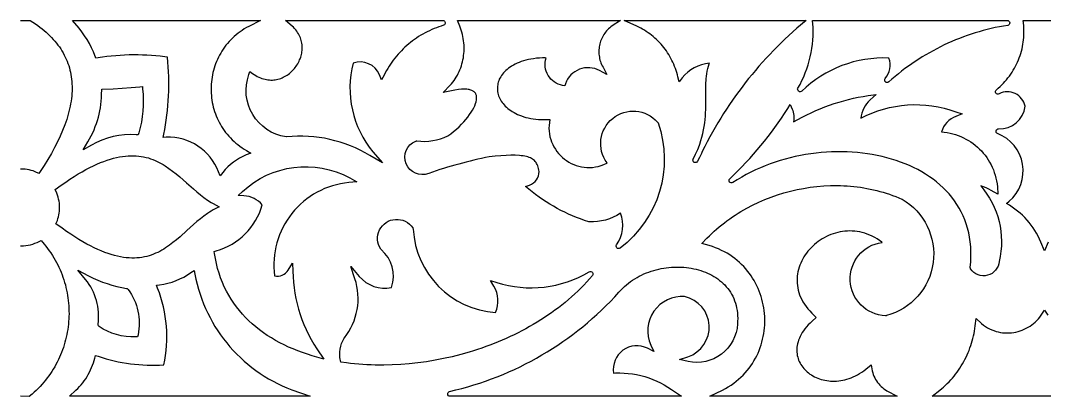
# Model space of a CAD drawing. Extents: x -514 to 479, y 519 to 610.
# Drawn here: x -17.3 to 230.9, y 518.5 to 609.7 of the extents above; entities that cross this region are included whole.
import ezdxf

# ---------------------------------------------------------------- set-up
doc = ezdxf.new("R2010")
doc.units = 0
doc.layers.add('LAYER_1', color=18, linetype='CONTINUOUS')

msp = doc.modelspace()

# ---------------------------------------------------------------- linework, layer by layer
at = {"layer": 'LAYER_1'}
for points in [[(-17.32, 609.71), (-14.98, 609.71), (-13.69, 608.86), (-13.14, 608.47), (-12.61, 608.08), (-12.09, 607.67), (-11.59, 607.26), (-11.11, 606.85), (-10.65, 606.43), (-10.2, 606), (-9.78, 605.56), (-9.37, 605.12), (-8.97, 604.67), (-8.6, 604.21), (-8.24, 603.75), (-7.9, 603.28), (-7.58, 602.8), (-7.28, 602.32), (-6.99, 601.83), (-6.72, 601.33), (-6.47, 600.83), (-6.24, 600.32), (-6.02, 599.81), (-5.82, 599.29), (-5.64, 598.76), (-5.48, 598.23), (-5.34, 597.69), (-5.21, 597.14), (-5.1, 596.59), (-5.01, 596.03), (-4.94, 595.47), (-4.88, 594.9), (-4.84, 594.32), (-4.82, 593.74), (-4.82, 593.16), (-4.83, 592.57), (-4.86, 591.97), (-4.91, 591.37), (-4.98, 590.76), (-5.06, 590.14), (-5.16, 589.53), (-5.28, 588.9), (-5.42, 588.27), (-5.73, 587), (-6.12, 585.7), (-6.58, 584.38), (-7.1, 583.04), (-7.68, 581.68), (-8.34, 580.3), (-9.06, 578.89), (-9.84, 577.47), (-10.69, 576.02), (-11.6, 574.55), (-12.86, 572.64), (-13.79, 573.04), (-14.25, 573.21), (-14.72, 573.36), (-15.19, 573.48), (-15.68, 573.57), (-16.17, 573.64), (-16.67, 573.68), (-17.18, 573.69), (-17.32, 573.69)], [(-17.32, 555.05), (-17.18, 555.05), (-16.59, 555.06), (-16.02, 555.12), (-15.45, 555.21), (-14.89, 555.33), (-14.34, 555.48), (-13.81, 555.67), (-13.28, 555.9), (-12.34, 556.37), (-11.59, 555.49), (-11.16, 554.96), (-10.75, 554.42), (-10.35, 553.87), (-9.97, 553.32), (-9.6, 552.75), (-9.25, 552.18), (-8.92, 551.61), (-8.6, 551.03), (-8.3, 550.44), (-8.01, 549.85), (-7.74, 549.25), (-7.49, 548.65), (-7.25, 548.04), (-7.03, 547.43), (-6.82, 546.81), (-6.63, 546.19), (-6.45, 545.57), (-6.3, 544.94), (-6.15, 544.32), (-6.02, 543.69), (-5.91, 543.05), (-5.82, 542.42), (-5.73, 541.78), (-5.67, 541.15), (-5.62, 540.51), (-5.59, 539.87), (-5.57, 539.23), (-5.56, 538.59), (-5.58, 537.95), (-5.6, 537.32), (-5.65, 536.68), (-5.71, 536.04), (-5.78, 535.41), (-5.87, 534.78), (-5.97, 534.15), (-6.09, 533.52), (-6.23, 532.9), (-6.38, 532.27), (-6.55, 531.66), (-6.73, 531.04), (-6.92, 530.43), (-7.13, 529.83), (-7.36, 529.22), (-7.6, 528.63), (-7.86, 528.04), (-8.13, 527.45), (-8.42, 526.87), (-8.72, 526.3), (-9.03, 525.73), (-9.37, 525.17), (-9.71, 524.62), (-10.07, 524.07), (-10.45, 523.54), (-10.84, 523.01), (-11.25, 522.48), (-11.67, 521.97), (-12.1, 521.47), (-12.55, 520.97), (-13.02, 520.49), (-13.5, 520.01), (-13.99, 519.55), (-14.5, 519.1), (-15.19, 518.51), (-17.32, 518.56)], [(258.08, 518.56), (230.87, 518.57), (203.65, 518.56), (205.49, 520.02), (205.96, 520.42), (206.42, 520.82), (206.87, 521.24), (207.31, 521.66), (207.73, 522.1), (208.14, 522.55), (208.54, 523), (208.93, 523.47), (209.31, 523.94), (209.67, 524.43), (210.02, 524.92), (210.36, 525.42), (210.69, 525.93), (211, 526.45), (211.3, 526.98), (211.58, 527.51), (211.85, 528.05), (212.11, 528.6), (212.35, 529.15), (212.58, 529.71), (212.8, 530.28), (213, 530.85), (213.19, 531.43), (213.36, 532.02), (213.51, 532.61), (213.66, 533.2), (213.78, 533.8), (213.89, 534.4), (213.99, 535.01), (214.07, 535.62), (214.26, 537.4), (215.6, 536.21), (216.08, 535.84), (216.56, 535.5), (217.06, 535.2), (217.56, 534.93), (218.07, 534.69), (218.59, 534.49), (219.12, 534.32), (219.65, 534.18), (220.18, 534.07), (220.72, 533.99), (221.26, 533.95), (221.8, 533.93), (222.33, 533.94), (222.87, 533.98), (223.4, 534.05), (223.93, 534.15), (224.45, 534.28), (224.96, 534.43), (225.46, 534.61), (225.95, 534.82), (226.44, 535.05), (226.91, 535.3), (227.36, 535.59), (227.8, 535.89), (228.22, 536.22), (228.63, 536.58), (229.02, 536.95), (229.38, 537.35), (229.73, 537.77), (230.05, 538.21), (230.87, 539.48), (231.68, 538.21)]]:
    msp.add_lwpolyline(points, dxfattribs=at)
for points in [[(-3.12, 607.85), (-4.71, 609.71), (40.85, 609.71), (38.01, 608.28), (37.46, 607.98), (36.92, 607.66), (36.4, 607.32), (35.89, 606.97), (35.4, 606.6), (34.94, 606.23), (34.48, 605.83), (34.05, 605.43), (33.63, 605.01), (33.23, 604.58), (32.85, 604.14), (32.48, 603.69), (32.14, 603.23), (31.81, 602.76), (31.49, 602.28), (31.2, 601.79), (30.92, 601.29), (30.66, 600.79), (30.42, 600.27), (30.19, 599.75), (29.98, 599.23), (29.79, 598.7), (29.62, 598.16), (29.47, 597.62), (29.33, 597.07), (29.21, 596.52), (29.11, 595.97), (29.02, 595.41), (28.96, 594.85), (28.91, 594.29), (28.88, 593.73), (28.87, 593.17), (28.87, 592.61), (28.9, 592.05), (28.94, 591.49), (29, 590.93), (29.07, 590.37), (29.17, 589.81), (29.28, 589.26), (29.41, 588.71), (29.56, 588.17), (29.73, 587.63), (29.92, 587.09), (30.12, 586.56), (30.34, 586.04), (30.58, 585.52), (30.84, 585.01), (31.12, 584.5), (31.41, 584.01), (31.72, 583.52), (32.05, 583.04), (32.4, 582.57), (32.77, 582.12), (33.16, 581.67), (33.56, 581.23), (33.98, 580.8), (34.43, 580.39), (34.89, 579.99), (35.36, 579.6), (35.86, 579.22), (36.38, 578.86), (36.91, 578.51), (37.48, 578.17), (38.5, 577.55), (37.39, 577.1, 0.126683), (31.69, 572.87), (31.04, 572.06), (30.67, 573.03, 0.322651), (18.02, 581.38), (17.26, 581.35), (17.41, 582.1, 0.078576), (18.27, 600.8), (17.64, 600.89), (16.57, 601.02), (15.49, 601.13), (14.41, 601.22), (13.32, 601.28), (12.24, 601.33), (11.16, 601.36), (10.08, 601.36), (8.99, 601.35), (7.91, 601.31), (6.83, 601.25), (5.75, 601.17), (4.67, 601.07), (3.59, 600.95), (2.52, 600.81), (0.97, 600.57), (0.37, 602.07), (-0.1, 603.09), (-0.61, 604.09), (-1.17, 605.07), (-1.78, 606.02), (-2.43, 606.95)], [(38.93, 596.86), (39.32, 596.59), (39.7, 596.35), (40.07, 596.14), (40.45, 595.95), (40.82, 595.79), (41.2, 595.65), (41.57, 595.53), (41.94, 595.44), (42.3, 595.37), (42.66, 595.31), (43.02, 595.28), (43.38, 595.27), (43.73, 595.27), (44.08, 595.3), (44.42, 595.34), (44.76, 595.4), (45.09, 595.48), (45.42, 595.57), (45.75, 595.68), (46.07, 595.81), (46.38, 595.95), (46.69, 596.1), (46.98, 596.27), (47.28, 596.45), (47.56, 596.65), (47.84, 596.85), (48.1, 597.07), (48.36, 597.31), (48.61, 597.55), (48.85, 597.8), (49.08, 598.07), (49.29, 598.34), (49.5, 598.62), (49.69, 598.91), (49.87, 599.2), (50.04, 599.51), (50.2, 599.82), (50.34, 600.13), (50.47, 600.45), (50.59, 600.78), (50.69, 601.11), (50.77, 601.44), (50.85, 601.78), (50.9, 602.12), (50.94, 602.46), (50.96, 602.8), (50.97, 603.14), (50.96, 603.48), (50.93, 603.83), (50.89, 604.17), (50.82, 604.51), (50.74, 604.85), (50.64, 605.18), (50.52, 605.52), (50.39, 605.85), (50.23, 606.18), (50.05, 606.5), (49.85, 606.83), (49.63, 607.14), (49.38, 607.46), (49.11, 607.76), (48.82, 608.06), (48.51, 608.36), (46.92, 609.71), (85.04, 609.71, -0.860277), (85.22, 608.54), (84.63, 608.36), (84.06, 608.16), (83.48, 607.95), (82.92, 607.73), (82.36, 607.49), (81.82, 607.24), (81.27, 606.98), (80.74, 606.7), (80.21, 606.41), (79.69, 606.11), (79.18, 605.79), (78.68, 605.46), (78.19, 605.12), (77.7, 604.76), (77.23, 604.4), (76.76, 604.02), (76.31, 603.63), (75.86, 603.22), (75.43, 602.81), (75, 602.39), (74.59, 601.95), (74.18, 601.51), (73.79, 601.05), (73.41, 600.58), (73.04, 600.1), (72.68, 599.62), (72.34, 599.12), (72, 598.61), (71.68, 598.09), (71.37, 597.57), (71.08, 597.03), (70.79, 596.48), (70.2, 595.35), (69.71, 596.53, 0.396568), (63.29, 599.37, 0.241376), (68.11, 577.88), (70.38, 575.16), (67.34, 576.99, 0.162002), (47.19, 581.49), (47.15, 581.49), (47.08, 581.49), (47.04, 581.5, -0.473299), (38.02, 596.57), (38.28, 597.3)], [(137.2, 584.89, -0.326267), (128, 554.52, -0.857211), (127.15, 555.34, 0.251796), (128.1, 562.98, -0.162705), (120.54, 560.88), (120.5, 560.88), (120.43, 560.89), (120.39, 560.9, -0.096634), (105.87, 568.77), (105.05, 569.44), (106.05, 569.8, 0.315999), (108.36, 573.05), (108.31, 573.44), (108.24, 573.82), (108.15, 574.17), (108.04, 574.49), (107.92, 574.78), (107.78, 575.05), (107.62, 575.3), (107.45, 575.52), (107.25, 575.72), (107.04, 575.91), (106.8, 576.08), (106.55, 576.23), (106.27, 576.38), (105.96, 576.5), (105.63, 576.61), (105.28, 576.71), (104.9, 576.8), (104.49, 576.87), (104.06, 576.92), (103.61, 576.96), (102.61, 577.01), (101.53, 577.01), (100.35, 576.97), (99.08, 576.89), (97.71, 576.78), (96.28, 576.65, 0.033555), (81.61, 572.63, -0.998223), (78.47, 580.45), (78.54, 580.47), (78.69, 580.49), (78.76, 580.49, 0.138533), (86.26, 581.7), (86.96, 582.22), (87.66, 582.79), (88.33, 583.37), (88.96, 583.95), (89.56, 584.54), (90.11, 585.12), (90.63, 585.71), (91.1, 586.3), (91.53, 586.87), (91.91, 587.44), (92.25, 587.99), (92.54, 588.53), (92.78, 589.05), (92.96, 589.55), (93.1, 590.02), (93.19, 590.45), (93.23, 590.85), (93.22, 591.23), (93.19, 591.39), (93.16, 591.54), (93.12, 591.69), (93.06, 591.83), (93, 591.96), (92.93, 592.08), (92.84, 592.2), (92.74, 592.31), (92.63, 592.41), (92.5, 592.51), (92.36, 592.6), (92.2, 592.68), (92.03, 592.76), (91.83, 592.83), (91.62, 592.9), (91.39, 592.95), (91.14, 593), (90.87, 593.03), (90.26, 593.06), (89.58, 593.04), (88.81, 592.96), (87.97, 592.83), (85.13, 592.23), (86.83, 594), (87.16, 594.38), (87.47, 594.76), (87.77, 595.16), (88.05, 595.57), (88.31, 595.99), (88.56, 596.42), (88.79, 596.86), (89, 597.31), (89.19, 597.77), (89.37, 598.24), (89.53, 598.71), (89.68, 599.2), (89.81, 599.68), (89.91, 600.18), (90.01, 600.68), (90.08, 601.18), (90.13, 601.69), (90.17, 602.2), (90.19, 602.72), (90.19, 603.24), (90.17, 603.75), (90.13, 604.27), (90.07, 604.79), (90, 605.31), (89.9, 605.82), (89.79, 606.34), (89.65, 606.85), (89.5, 607.36), (89.33, 607.87), (89.13, 608.37), (88.56, 609.71), (128.07, 609.71), (126.09, 608.4), (125.79, 608.17), (125.5, 607.94), (125.23, 607.69), (124.97, 607.44), (124.72, 607.17), (124.49, 606.89), (124.27, 606.6), (124.07, 606.3), (123.88, 606), (123.71, 605.68), (123.55, 605.36), (123.41, 605.04), (123.29, 604.7), (123.18, 604.36), (123.08, 604.02), (123, 603.67), (122.94, 603.32), (122.89, 602.97), (122.86, 602.61), (122.85, 602.25), (122.85, 601.9), (122.87, 601.54), (122.91, 601.18), (122.97, 600.82), (123.04, 600.46), (123.13, 600.11), (123.24, 599.75), (123.36, 599.4), (123.51, 599.06), (123.67, 598.71), (123.86, 598.36), (124.82, 596.58), (123.04, 597.55, 0.461862), (114.74, 594.37), (114.57, 593.89), (114.07, 593.98, -0.456152), (110.09, 600.6), (109.88, 600.63), (109.63, 600.65), (109.16, 600.65), (108.43, 600.61), (107.73, 600.54), (107.05, 600.45), (106.4, 600.34), (105.77, 600.21), (105.17, 600.07), (104.6, 599.91), (104.06, 599.73), (103.54, 599.54), (103.04, 599.34), (102.57, 599.12), (102.13, 598.89), (101.71, 598.65), (101.32, 598.4), (100.95, 598.13), (100.61, 597.86), (100.29, 597.58), (100, 597.29), (99.73, 597), (99.48, 596.7), (99.26, 596.39), (99.06, 596.08), (98.88, 595.76), (98.73, 595.44), (98.6, 595.11), (98.49, 594.79), (98.4, 594.46), (98.33, 594.12), (98.29, 593.79), (98.27, 593.46), (98.26, 593.12), (98.28, 592.79), (98.32, 592.45), (98.38, 592.12), (98.47, 591.78), (98.57, 591.45), (98.7, 591.12), (98.84, 590.8), (99.01, 590.48), (99.2, 590.16), (99.41, 589.85), (99.64, 589.54), (99.9, 589.24), (100.17, 588.94), (100.47, 588.66), (100.79, 588.38), (101.13, 588.11), (101.49, 587.85), (101.88, 587.6), (102.29, 587.37), (102.71, 587.14), (103.17, 586.93), (103.64, 586.73), (104.13, 586.55), (104.65, 586.38), (105.19, 586.22), (105.75, 586.09), (106.33, 585.97), (106.93, 585.87), (107.56, 585.78), (108.2, 585.72), (108.87, 585.68), (109.56, 585.66), (110.95, 585.66), (110.8, 584.26), (110.77, 583.56), (110.8, 582.86), (110.88, 582.19), (111.01, 581.53), (111.19, 580.88), (111.4, 580.26), (111.67, 579.65), (111.97, 579.06), (112.31, 578.5), (112.69, 577.97), (113.1, 577.46), (113.54, 576.97), (114.02, 576.52), (114.52, 576.1), (115.05, 575.72), (115.61, 575.37), (116.18, 575.06), (116.78, 574.78), (117.39, 574.55), (118.02, 574.36), (118.66, 574.21), (119.32, 574.1), (119.98, 574.05), (120.66, 574.04), (121.33, 574.08), (122.02, 574.18), (122.7, 574.33), (123.39, 574.53), (124.07, 574.79), (124.76, 575.11), (124.83, 575.15, -0.954198), (137.08, 585.09), (137.12, 585.05), (137.18, 584.95)], [(146.78, 575.56, -0.979177), (145.7, 576.1), (146.27, 577.3), (146.83, 578.45), (146.99, 578.81), (147.31, 579.7), (147.6, 580.58), (147.85, 581.45), (148.06, 582.32), (148.23, 583.18), (148.38, 584.03), (148.5, 584.87), (148.59, 585.71), (148.67, 586.54), (148.72, 587.35), (148.76, 588.16), (148.79, 589.74), (148.8, 591.27), (148.8, 592.75), (148.82, 594.17), (148.88, 595.52), (148.94, 596.18), (149.01, 596.81), (149.11, 597.43), (149.24, 598.04), (149.39, 598.62), (149.58, 599.19), (149.64, 599.32, 0.202773), (143.06, 595.78), (142.3, 594.84), (142.01, 596.02), (141.88, 596.55), (141.73, 597.07), (141.57, 597.58), (141.4, 598.09), (141.21, 598.59), (141.01, 599.08), (140.8, 599.57), (140.57, 600.04), (140.32, 600.51), (140.07, 600.97), (139.8, 601.43), (139.52, 601.87), (139.22, 602.31), (138.92, 602.73), (138.6, 603.15), (138.27, 603.56), (137.92, 603.96), (137.57, 604.34), (137.21, 604.72), (136.83, 605.09), (136.44, 605.44), (136.05, 605.79), (135.64, 606.12), (135.22, 606.44), (134.8, 606.75), (134.36, 607.05), (133.92, 607.33), (133.46, 607.61), (133, 607.86), (132.53, 608.11), (132.05, 608.34), (128.99, 609.71), (173.06, 609.71), (170.84, 607.81), (169.86, 606.94), (168.89, 606.07), (167.94, 605.18), (167, 604.28), (166.08, 603.36), (165.17, 602.44), (164.27, 601.5), (163.38, 600.54), (162.51, 599.58), (161.65, 598.61), (160.8, 597.62), (159.97, 596.62), (159.15, 595.61), (158.34, 594.58), (157.55, 593.55), (156.77, 592.51), (156.01, 591.45), (155.26, 590.38), (154.52, 589.31), (153.8, 588.22), (153.09, 587.12), (152.39, 586.01), (151.71, 584.89), (151.05, 583.76), (150.4, 582.62), (149.76, 581.47), (149.14, 580.31), (148.53, 579.15), (147.93, 577.97), (147.93, 577.96), (147.71, 577.44), (147.27, 576.49)], [(174.76, 608.04), (174.67, 609.71), (221.85, 609.71, -0.920988), (221.94, 608.52), (220.94, 608.35), (219.94, 608.17), (218.94, 607.97), (217.96, 607.75), (216.97, 607.51), (215.99, 607.26), (215.02, 606.98), (214.05, 606.69), (213.09, 606.39), (212.13, 606.06), (211.19, 605.72), (210.24, 605.36), (209.31, 604.99), (208.38, 604.6), (207.46, 604.19), (206.54, 603.77), (205.64, 603.32), (204.74, 602.87), (203.85, 602.39), (202.97, 601.9), (202.09, 601.4), (201.23, 600.88), (200.37, 600.34), (199.53, 599.79), (198.69, 599.22), (197.87, 598.64), (197.05, 598.04), (196.24, 597.42), (195.45, 596.79), (194.66, 596.15), (193.89, 595.49), (193.12, 594.81, -0.93277), (192.27, 595.65, 0.271854), (193.16, 600.59, 0.205761), (172.05, 592.58, -0.861617), (171.1, 593.3), (171.61, 594.22), (172.07, 595.13), (172.5, 596.07), (172.89, 597.02), (173.25, 597.97), (173.57, 598.95), (173.85, 599.93), (174.1, 600.92), (174.31, 601.92), (174.48, 602.93), (174.61, 603.94), (174.71, 604.96), (174.76, 605.98), (174.78, 607.01)], [(-2.09, 578.35), (-0.97, 580.3), (-0.56, 581.02), (-0.18, 581.74), (0.18, 582.48), (0.51, 583.22), (0.81, 583.96), (1.08, 584.72), (1.33, 585.47), (1.55, 586.24), (1.74, 587.01), (1.91, 587.78), (2.05, 588.56), (2.16, 589.35), (2.25, 590.13), (2.31, 590.92), (2.34, 591.71), (2.36, 593.09), (5.12, 593.17), (7.29, 593.29), (9.47, 593.44), (11.64, 593.64), (12.24, 593.7), (12.29, 593.11, -0.092358), (11.38, 582.45), (11.24, 581.97), (10.75, 582.01, 0.151036), (-0.15, 579.48)], [(219.87, 551.29, -0.713989), (212.95, 549.48), (212.9, 549.57), (212.84, 549.81), (212.97, 551.16), (213.03, 552.42), (213.04, 553.65), (212.98, 554.84), (212.87, 556), (212.71, 557.14), (212.5, 558.24), (212.23, 559.31), (211.91, 560.36), (211.55, 561.37), (211.14, 562.35), (210.68, 563.31), (210.18, 564.23), (209.63, 565.12), (209.04, 565.99), (208.42, 566.82), (207.75, 567.63), (207.04, 568.4), (206.29, 569.15), (205.51, 569.86), (204.7, 570.55), (203.85, 571.2), (202.96, 571.83), (202.05, 572.43), (201.11, 572.99), (200.13, 573.53), (199.13, 574.03), (198.11, 574.51), (197.06, 574.95), (195.99, 575.36), (194.89, 575.74), (193.77, 576.09), (192.64, 576.41), (191.49, 576.7), (190.32, 576.96), (189.13, 577.18), (187.93, 577.37), (186.72, 577.54), (185.5, 577.67), (184.27, 577.76), (183.03, 577.83), (181.78, 577.86), (180.53, 577.87), (179.27, 577.84), (178.01, 577.77), (176.75, 577.68), (175.49, 577.55), (174.23, 577.39), (172.97, 577.2), (171.71, 576.98), (170.47, 576.72), (169.22, 576.43), (167.99, 576.11), (166.77, 575.75), (165.55, 575.37), (164.35, 574.95), (163.16, 574.49), (161.99, 574.01), (160.83, 573.49), (159.69, 572.94), (158.57, 572.35), (157.47, 571.74), (156.39, 571.09), (155.33, 570.4, -0.912287), (154.59, 571.34, 0.061624), (168.62, 588.33), (169.25, 589.32), (169.69, 588.24, -0.133764), (170.05, 585.1, -0.097229), (188.12, 591.49), (190.05, 591.77), (188.62, 590.45, 0.180426), (186.33, 585.99, -0.211715), (209.38, 587.59), (210.87, 587.05), (209.4, 586.46, 0.225758), (205.87, 582.68), (206.56, 582.62), (207.26, 582.52), (207.96, 582.39), (208.64, 582.23), (209.3, 582.03), (209.96, 581.81), (210.6, 581.55), (211.22, 581.27), (211.83, 580.96), (212.42, 580.62), (213, 580.25), (213.55, 579.86), (214.09, 579.45), (214.6, 579.01), (215.1, 578.54), (215.57, 578.06), (216.02, 577.55), (216.45, 577.03), (216.85, 576.48), (217.22, 575.92), (217.57, 575.33), (217.9, 574.73), (218.2, 574.11), (218.46, 573.48), (218.7, 572.83), (218.91, 572.17), (219.09, 571.5), (219.23, 570.81), (219.35, 570.11), (219.43, 569.4), (219.54, 567.58), (217.96, 568.49), (217.35, 568.81), (216.73, 569.1), (216.09, 569.35), (215.44, 569.58), (215.4, 569.59, -0.241396)], [(56.16, 527.61), (53.38, 528.4), (52.2, 528.77), (51.03, 529.16), (49.89, 529.59), (48.76, 530.04), (47.66, 530.52), (46.58, 531.03), (45.52, 531.56), (44.49, 532.13), (43.48, 532.72), (42.5, 533.34), (41.55, 533.99), (40.62, 534.67), (39.73, 535.38), (38.86, 536.12), (38.03, 536.89), (37.22, 537.69), (36.46, 538.51), (35.72, 539.37), (35.02, 540.26), (34.36, 541.17), (33.73, 542.12), (33.14, 543.09), (32.59, 544.1), (32.08, 545.13), (31.61, 546.19), (31.18, 547.29), (30.8, 548.41), (30.46, 549.56), (30.16, 550.74), (29.91, 551.95), (29.71, 553.18), (29.62, 553.71), (30.14, 553.85, 0.262834), (41.26, 564.97, 0.214925), (36.84, 567.19), (35.41, 567.26), (36.46, 568.23, -0.321175), (62.46, 571.54), (64.19, 570.6), (62.24, 570.41, 0.422896), (44.24, 547.81, 0.324529), (47.58, 549.19), (48.62, 550.89), (48.69, 548.9), (48.74, 547.55), (48.84, 546.22), (48.99, 544.89), (49.19, 543.58), (49.44, 542.27), (49.73, 540.98), (50.08, 539.7), (50.47, 538.43), (50.9, 537.18), (51.39, 535.95), (51.91, 534.74), (52.49, 533.54), (53.11, 532.37), (53.77, 531.22), (54.48, 530.09)], [(149.72, 518.56), (152.82, 520.07), (153.53, 520.46), (154.23, 520.86), (154.89, 521.29), (155.53, 521.74), (156.14, 522.21), (156.72, 522.69), (157.28, 523.2), (157.81, 523.72), (158.32, 524.26), (158.79, 524.81), (159.25, 525.38), (159.68, 525.96), (160.08, 526.56), (160.45, 527.17), (160.8, 527.79), (161.13, 528.42), (161.43, 529.06), (161.7, 529.71), (161.95, 530.37), (162.18, 531.04), (162.38, 531.71), (162.55, 532.39), (162.7, 533.07), (162.82, 533.76), (162.92, 534.46), (162.99, 535.15), (163.04, 535.85), (163.07, 536.55), (163.07, 537.25), (163.04, 537.95), (162.99, 538.65), (162.92, 539.34), (162.82, 540.03), (162.69, 540.72), (162.55, 541.41), (162.37, 542.09), (162.18, 542.76), (161.96, 543.42), (161.71, 544.08), (161.44, 544.73), (161.15, 545.37), (160.83, 545.99), (160.49, 546.61), (160.13, 547.21), (159.74, 547.81), (159.33, 548.38), (158.9, 548.95), (158.44, 549.5), (157.96, 550.03), (157.46, 550.54), (156.93, 551.04), (156.38, 551.52), (155.81, 551.98), (155.21, 552.42), (154.59, 552.84), (153.95, 553.24), (153.28, 553.61), (152.59, 553.96), (151.88, 554.29), (151.14, 554.6), (150.38, 554.87), (149.6, 555.12), (147.82, 555.62), (149.06, 556.92), (149.63, 557.49), (150.2, 558.05), (150.79, 558.6), (151.4, 559.13), (152.01, 559.66), (152.63, 560.17), (153.27, 560.66), (153.91, 561.15), (154.57, 561.62), (155.23, 562.08), (155.91, 562.53), (156.59, 562.96), (157.28, 563.38), (157.98, 563.79), (158.69, 564.19), (160.13, 564.94), (161.6, 565.64), (163.1, 566.28), (164.62, 566.87), (166.16, 567.41), (167.72, 567.89), (169.3, 568.31), (170.89, 568.68), (172.49, 568.99), (174.1, 569.25), (175.72, 569.44), (177.35, 569.58), (178.97, 569.66), (180.59, 569.67), (181.41, 569.66), (182.22, 569.63), (183.03, 569.59), (183.83, 569.52), (184.64, 569.45), (185.44, 569.36), (186.24, 569.25), (187.04, 569.13), (187.84, 568.99), (188.63, 568.83), (189.41, 568.66), (190.2, 568.48), (190.98, 568.27), (191.75, 568.06), (192.52, 567.82), (193.28, 567.57), (194.04, 567.3), (194.79, 567.01), (195.54, 566.71), (196.28, 566.39), (196.32, 566.37), (196.33, 566.37, -0.668425), (192.53, 538.13), (192.49, 538.12), (192.4, 538.11), (192.35, 538.11, -0.916466), (191.48, 555.89), (191.45, 555.91), (190.87, 556.34), (190.29, 556.73), (189.7, 557.08), (189.1, 557.39), (188.5, 557.67), (187.9, 557.91), (187.3, 558.12), (186.69, 558.29), (186.09, 558.43), (185.49, 558.53), (184.88, 558.61), (184.28, 558.65), (183.68, 558.66), (183.09, 558.65), (182.5, 558.6), (181.91, 558.53), (181.33, 558.43), (180.76, 558.3), (180.19, 558.15), (179.63, 557.98), (179.08, 557.77), (178.55, 557.55), (178.02, 557.3), (177.5, 557.03), (177, 556.74), (176.51, 556.43), (176.03, 556.1), (175.57, 555.75), (175.13, 555.38), (174.7, 555), (174.3, 554.59), (173.91, 554.18), (173.54, 553.74), (173.19, 553.3), (172.86, 552.84), (172.55, 552.37), (172.27, 551.88), (172.01, 551.39), (171.78, 550.89), (171.57, 550.37), (171.39, 549.85), (171.23, 549.32), (171.1, 548.79), (171, 548.25), (170.93, 547.7), (170.89, 547.15), (170.89, 546.59), (170.91, 546.03), (170.96, 545.47), (171.05, 544.91), (171.17, 544.34), (171.33, 543.77), (171.52, 543.2), (171.75, 542.64), (172.02, 542.07), (172.33, 541.5), (172.68, 540.94), (173.07, 540.37), (173.5, 539.81), (173.97, 539.26), (174.49, 538.71), (175.53, 537.71), (174.52, 536.8), (174.03, 536.33), (173.58, 535.87), (173.17, 535.4), (172.8, 534.93), (172.46, 534.47), (172.16, 534.01), (171.89, 533.55), (171.65, 533.1), (171.45, 532.65), (171.27, 532.21), (171.13, 531.77), (171.01, 531.33), (170.92, 530.9), (170.86, 530.48), (170.83, 530.06), (170.82, 529.65), (170.84, 529.25), (170.88, 528.85), (170.95, 528.47), (171.04, 528.08), (171.15, 527.71), (171.28, 527.34), (171.43, 526.99), (171.61, 526.64), (171.8, 526.3), (172.02, 525.97), (172.25, 525.65), (172.5, 525.34), (172.77, 525.04), (173.06, 524.76), (173.37, 524.48), (173.69, 524.22), (174.02, 523.97), (174.38, 523.74), (174.74, 523.52), (175.12, 523.32), (175.51, 523.13), (175.92, 522.96), (176.33, 522.81), (176.76, 522.67), (177.2, 522.55), (177.64, 522.45), (178.1, 522.37), (178.56, 522.31), (179.03, 522.26), (179.51, 522.24), (179.99, 522.24), (180.48, 522.26), (180.98, 522.3), (181.48, 522.37), (181.98, 522.46), (182.48, 522.57), (182.99, 522.71), (183.5, 522.87), (184.01, 523.05), (184.52, 523.27), (185.03, 523.5), (185.54, 523.77), (186.04, 524.06), (186.55, 524.38), (187.05, 524.73), (187.55, 525.11), (188.83, 526.17), (189.12, 524.73), (189.23, 524.29), (189.37, 523.87), (189.53, 523.46), (189.72, 523.06), (189.92, 522.68), (190.15, 522.3), (190.4, 521.94), (190.67, 521.6), (190.96, 521.27), (191.27, 520.96), (191.59, 520.67), (191.93, 520.4), (192.29, 520.14), (192.67, 519.91), (195.14, 518.56)], [(83.16, 527.3), (81.08, 526.96), (79, 526.67), (76.92, 526.44), (74.84, 526.28), (72.77, 526.17), (70.72, 526.12), (69.7, 526.12), (68.68, 526.13), (67.66, 526.16), (66.65, 526.21), (65.65, 526.27), (64.65, 526.34), (63.65, 526.43), (62.67, 526.54), (61.69, 526.66), (60.28, 526.86), (60.11, 527.96), (60.06, 528.65), (60.08, 529.34), (60.16, 530.03), (60.31, 530.71), (60.51, 531.38), (60.64, 531.71), (60.79, 532.04), (60.95, 532.36), (61.12, 532.67), (61.15, 532.72), (61.17, 532.74, 0.252652), (63.74, 547.09), (62.76, 550.07), (64.77, 547.66, 0.279278), (72.58, 544.97, 0.309864), (70.11, 554.13), (70.08, 554.16), (70.02, 554.22), (70, 554.25, -1), (77.75, 559.42), (77.78, 559.35), (77.83, 559.2), (77.85, 559.12, 0.377456), (97.83, 538.89, 0.245231), (97.41, 545.27), (96.57, 546.64), (98.1, 546.16, 0.213245), (120.52, 548.74, -0.850145), (121.28, 547.83), (120.61, 547.06), (119.92, 546.3), (119.22, 545.55), (118.5, 544.81), (117.77, 544.09), (117.02, 543.39), (116.25, 542.69), (115.47, 542.01), (114.68, 541.35), (113.87, 540.7), (113.05, 540.06), (112.22, 539.44), (111.37, 538.83), (110.51, 538.23), (109.65, 537.65), (108.76, 537.08), (107.87, 536.52), (106.97, 535.98), (106.06, 535.46), (105.14, 534.95), (104.21, 534.45), (103.27, 533.97), (102.32, 533.5), (101.36, 533.04), (100.39, 532.6), (99.42, 532.17), (98.44, 531.76), (97.46, 531.36), (96.46, 530.98), (95.47, 530.61), (94.46, 530.25), (93.45, 529.91), (92.44, 529.59), (91.42, 529.27), (89.37, 528.7), (87.31, 528.17), (85.24, 527.71)], [(52.88, 518.56), (-5.46, 518.56), (-3.87, 520.03), (-3.43, 520.46), (-3.02, 520.91), (-2.62, 521.37), (-2.23, 521.84), (-1.87, 522.33), (-1.52, 522.83), (-1.2, 523.35), (-0.89, 523.87), (-0.6, 524.41), (-0.33, 524.96), (-0.08, 525.52), (0.15, 526.09), (0.36, 526.66), (0.54, 527.25), (0.71, 527.85), (0.88, 528.46), (1.48, 528.26, 0.093871), (17.4, 526.16, 0.148895), (15.92, 544.77), (15.64, 545.49), (16.4, 545.59, 0.123757), (24, 548.57), (24.76, 549.11), (24.94, 548.2), (25.19, 546.95), (25.49, 545.73), (25.82, 544.52), (26.19, 543.33), (26.6, 542.15), (27.05, 541), (27.53, 539.86), (28.05, 538.74), (28.61, 537.64), (29.2, 536.57), (29.82, 535.51), (30.48, 534.48), (31.17, 533.47), (31.89, 532.49), (32.65, 531.53), (33.43, 530.59), (34.25, 529.68), (35.09, 528.8), (35.97, 527.95), (36.87, 527.12), (37.79, 526.33), (38.75, 525.56), (39.73, 524.83), (40.74, 524.13), (41.77, 523.46), (42.82, 522.82), (43.9, 522.21), (45, 521.65), (46.12, 521.11), (47.26, 520.62), (48.43, 520.16)], [(8.72, 544.58), (8.81, 544.49, -0.207448), (11.16, 533.48), (11.07, 533.02), (10.6, 533, -0.16219), (1.73, 535.49), (1.62, 535.62), (1.49, 535.91), (1.47, 536.08, 0.212309), (-1.56, 546.86), (-3.45, 549.14), (-0.82, 547.77, 0.080837), (8.41, 544.74), (8.53, 544.7)], [(141.03, 549.9), (141.64, 549.91), (142.26, 549.91), (142.87, 549.89), (143.47, 549.85), (144.07, 549.79), (144.67, 549.72), (145.26, 549.62), (145.85, 549.51), (146.43, 549.38), (147, 549.23), (147.56, 549.06), (148.11, 548.87), (148.66, 548.66), (149.19, 548.44), (149.71, 548.19), (150.22, 547.93), (150.71, 547.65), (151.19, 547.35), (151.66, 547.03), (152.11, 546.69), (152.54, 546.34), (152.96, 545.96), (153.35, 545.57), (153.73, 545.15), (154.09, 544.72), (154.43, 544.27), (154.74, 543.8), (155.03, 543.31), (155.3, 542.81), (155.54, 542.29), (155.76, 541.74), (155.95, 541.18), (156.12, 540.61), (156.25, 540.01), (156.36, 539.4), (156.44, 538.78), (156.49, 538.13), (156.51, 537.47), (156.49, 536.79), (156.45, 536.12, -0.463009), (144.5, 527), (142.38, 527.46), (144.44, 528.16, 0.761647), (143.64, 542.74, 0.568888), (135.45, 530.98), (136.17, 529.4), (134.63, 530.2, 0.618818), (126.43, 524.21), (126.92, 524.24), (127.95, 524.25), (128.97, 524.21), (129.99, 524.13), (131, 524), (132, 523.82), (133, 523.6), (133.99, 523.33), (134.96, 523.02), (135.93, 522.67), (136.87, 522.27), (137.8, 521.83), (138.72, 521.34), (139.61, 520.82), (140.48, 520.25), (142.85, 518.57), (86.82, 518.56, -0.890149), (86.68, 519.75), (88.17, 520.1), (89.64, 520.48), (91.1, 520.88), (92.55, 521.31), (93.99, 521.78), (95.41, 522.26), (96.83, 522.78), (98.24, 523.32), (99.64, 523.89), (101.02, 524.48), (102.39, 525.1), (103.75, 525.75), (105.1, 526.42), (106.43, 527.12), (107.75, 527.84), (109.05, 528.59), (110.34, 529.36), (111.62, 530.16), (112.88, 530.98), (114.13, 531.83), (115.35, 532.7), (116.57, 533.59), (117.76, 534.51), (118.94, 535.45), (120.1, 536.42), (121.25, 537.41), (122.37, 538.42), (123.48, 539.45), (124.57, 540.51), (125.64, 541.59), (126.69, 542.69), (127.72, 543.81), (128.14, 544.28), (128.58, 544.73), (129.05, 545.17), (129.52, 545.59), (130.02, 545.99), (130.52, 546.37), (131.04, 546.73), (131.57, 547.07), (132.11, 547.39), (132.66, 547.69), (133.22, 547.97), (133.79, 548.23), (134.37, 548.48), (134.95, 548.7), (135.55, 548.91), (136.14, 549.09), (136.74, 549.26), (137.35, 549.41), (137.96, 549.53), (138.57, 549.64), (139.19, 549.74), (139.8, 549.81), (140.42, 549.86)]]:
    msp.add_lwpolyline(points, format="xyb", close=True, dxfattribs=at)
msp.add_lwpolyline([(231.72, 555.98), (230.87, 553.83), (230.01, 555.98), (229.68, 556.71), (229.33, 557.42), (228.94, 558.12), (228.53, 558.8), (228.1, 559.46), (227.63, 560.1), (227.14, 560.72), (226.63, 561.32), (226.08, 561.9), (225.52, 562.46), (224.93, 562.99), (224.32, 563.5), (223.69, 563.99), (223.03, 564.44), (222.34, 564.88), (221.66, 565.32), (222.28, 565.85, 0.56787), (219.49, 582.27, -0.85085), (219.74, 583.43, 0.397472), (226.15, 588.91, 0.504412), (219.86, 591.92, -0.900096), (219.19, 592.91), (219.65, 593.29), (220.08, 593.67), (220.49, 594.07), (220.89, 594.48), (221.28, 594.9), (221.65, 595.33), (222.01, 595.77), (222.36, 596.22), (222.69, 596.68), (223, 597.15), (223.3, 597.63), (223.58, 598.12), (223.85, 598.61), (224.1, 599.12), (224.34, 599.63), (224.55, 600.15), (224.76, 600.67), (224.95, 601.2), (225.12, 601.74), (225.27, 602.28), (225.41, 602.82), (225.53, 603.37), (225.63, 603.93), (225.72, 604.49), (225.78, 605.05), (225.84, 605.61), (225.87, 606.18), (225.88, 606.75), (225.88, 607.32), (225.86, 607.9), (225.82, 608.47), (225.7, 609.71), (230.87, 609.71), (236.04, 609.71)], format="xyb", dxfattribs=at)
msp.add_lwpolyline([(29.38, 565.33), (30.84, 564.55), (29.38, 563.76), (28.92, 563.49), (28.47, 563.21), (28.02, 562.92), (27.14, 562.29), (26.29, 561.63), (25.45, 560.94), (24.62, 560.22), (22.98, 558.74), (21.34, 557.26), (20.5, 556.54), (19.64, 555.85), (18.76, 555.18), (17.86, 554.56), (17.39, 554.27), (16.91, 553.99), (16.43, 553.72), (15.93, 553.47), (15.42, 553.24), (14.9, 553.02), (14.37, 552.83), (13.83, 552.65), (13.27, 552.5), (12.71, 552.37), (12.12, 552.26), (11.52, 552.18), (10.91, 552.12), (10.29, 552.09), (9.64, 552.09), (8.98, 552.12), (8.31, 552.18), (7.62, 552.26), (6.91, 552.38), (6.18, 552.53), (5.44, 552.72), (4.68, 552.94), (3.89, 553.19), (3.09, 553.48), (2.27, 553.81), (1.42, 554.17), (0.55, 554.58), (-0.34, 555.02), (-1.25, 555.5), (-2.19, 556.03), (-3.15, 556.6), (-4.14, 557.21), (-5.15, 557.86), (-6.19, 558.57), (-7.26, 559.31), (-8.72, 560.38), (-8.39, 561.24), (-8.25, 561.67), (-8.12, 562.11), (-8.03, 562.55), (-7.95, 563), (-7.89, 563.45), (-7.86, 563.91), (-7.85, 564.37), (-7.86, 564.88), (-7.9, 565.38), (-7.97, 565.88), (-8.07, 566.38), (-8.19, 566.87), (-8.33, 567.34), (-8.51, 567.81), (-8.9, 568.73), (-7.43, 569.79), (-6.36, 570.53), (-5.33, 571.23), (-4.32, 571.87), (-3.34, 572.48), (-2.38, 573.04), (-1.45, 573.55), (-0.54, 574.03), (0.35, 574.47), (1.22, 574.87), (2.06, 575.23), (2.88, 575.55), (3.69, 575.84), (4.47, 576.09), (5.23, 576.3), (5.98, 576.48), (6.71, 576.63), (7.42, 576.75), (8.11, 576.83), (8.79, 576.89), (9.45, 576.92), (10.1, 576.91), (10.73, 576.88), (11.35, 576.83), (11.95, 576.75), (12.53, 576.64), (13.11, 576.51), (13.67, 576.36), (14.22, 576.18), (14.75, 575.99), (15.28, 575.78), (15.79, 575.54), (16.29, 575.3), (16.78, 575.03), (17.27, 574.76), (17.74, 574.46), (18.66, 573.85), (19.55, 573.19), (20.42, 572.5), (21.28, 571.79), (22.94, 570.32), (24.6, 568.86), (25.43, 568.14), (26.28, 567.45), (27.14, 566.79), (28.02, 566.17), (28.92, 565.6)], close=True, dxfattribs=at)

doc.saveas('drawing.dxf')
